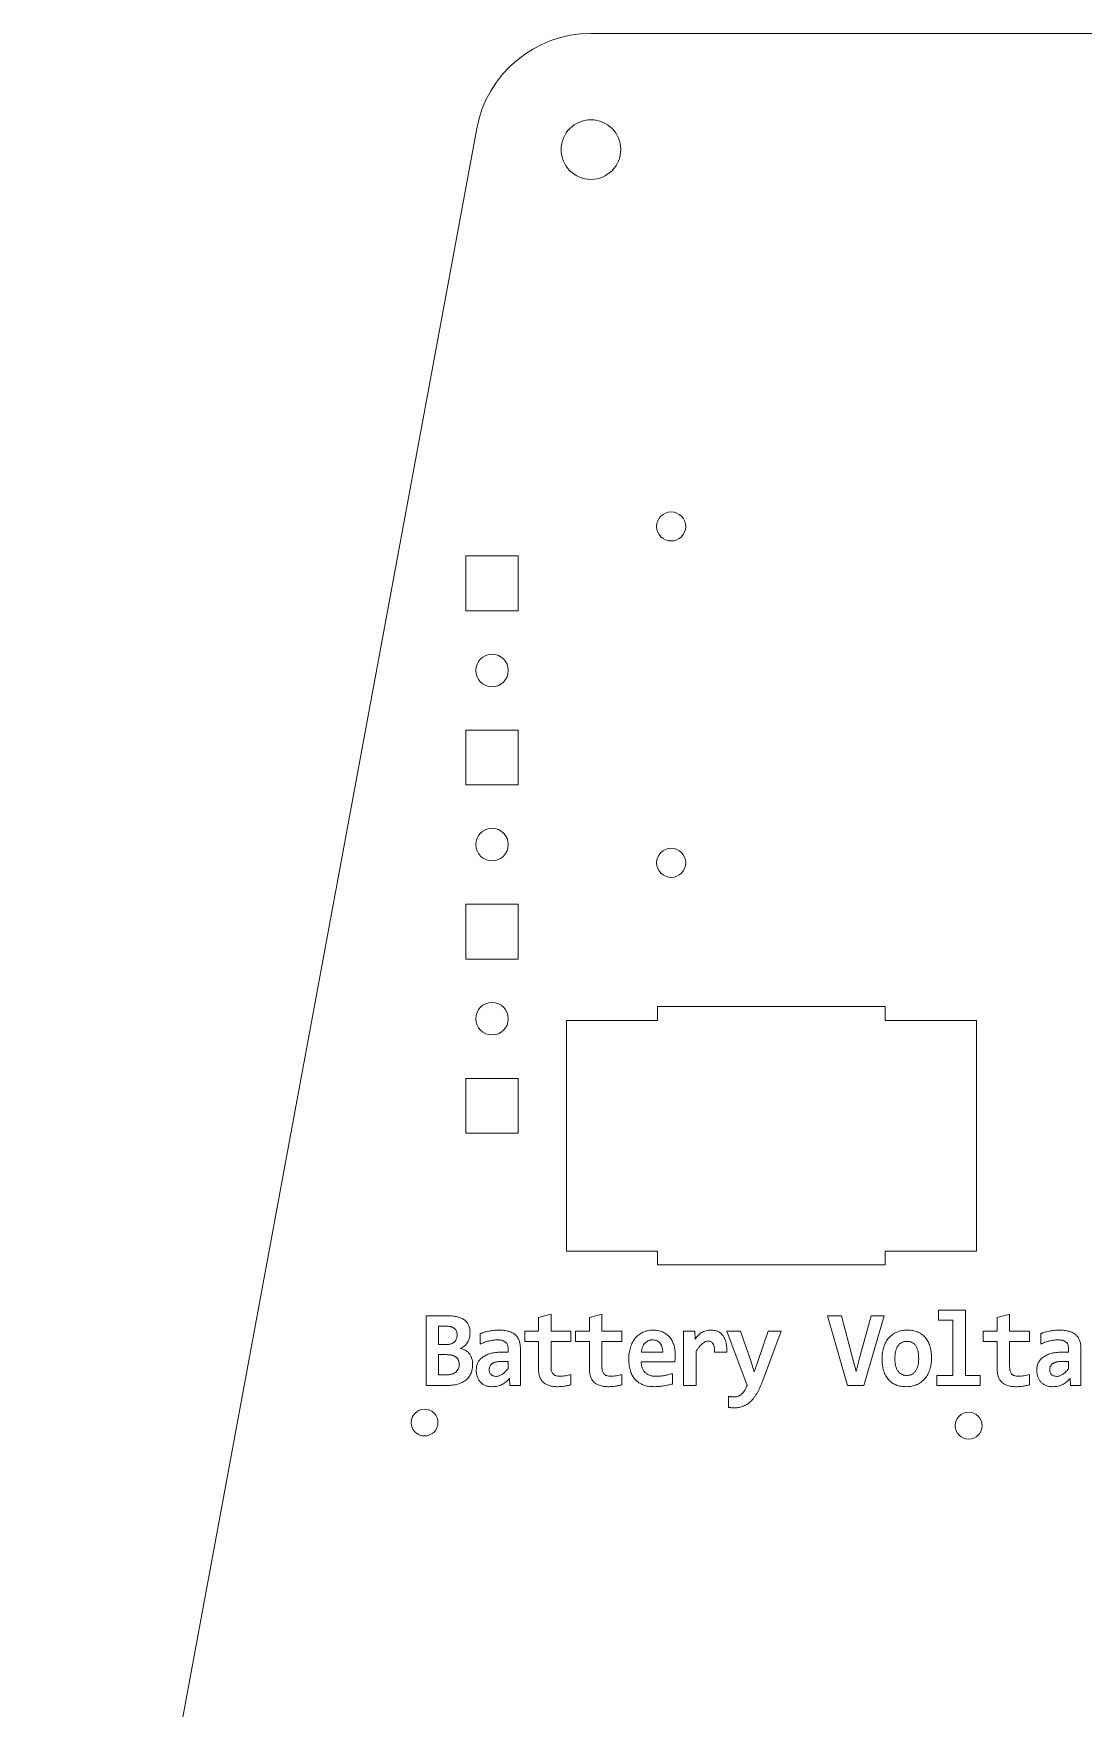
# Model space of a CAD drawing. Header units: millimetres. Extents: x -226 to 226, y -192 to 178.
# Drawn here: x -226.1 to -111.2, y -5.4 to 177.8 of the extents above; entities that cross this region are included whole.
import ezdxf

# ---------------------------------------------------------------- set-up
doc = ezdxf.new("R2010")
doc.units = ezdxf.units.MM

msp = doc.modelspace()

# ---------------------------------------------------------------- linework, layer by layer
at = {"color": 7, "linetype": 'Continuous', "lineweight": 15}
for p, q in [((165.1, 177.8), (-165.1, 177.8)), ((-177.59, 167.41), (-226.06, -94.74)), ((-178.77, 120.65), (-178.77, 114.65)), ((-173.07, 120.65), (-178.77, 120.65)), ((-173.07, 114.65), (-173.07, 120.65)), ((-178.77, 114.65), (-173.07, 114.65)), ((-178.77, 101.6), (-178.77, 95.6)), ((-173.07, 101.6), (-178.77, 101.6)), ((-173.07, 95.6), (-173.07, 101.6)), ((-178.77, 95.6), (-173.07, 95.6)), ((-178.77, 82.55), (-178.77, 76.55)), ((-173.07, 82.55), (-178.77, 82.55)), ((-173.07, 76.55), (-173.07, 82.55)), ((-178.77, 76.55), (-173.07, 76.55)), ((-167.79, 69.85), (-167.79, 44.62)), ((-157.81, 69.85), (-167.79, 69.85)), ((-157.81, 71.37), (-157.81, 69.85)), ((-132.92, 71.37), (-157.81, 71.37)), ((-132.92, 69.85), (-132.92, 71.37)), ((-122.95, 69.85), (-132.92, 69.85)), ((-122.95, 44.62), (-122.95, 69.85)), ((-178.77, 63.5), (-178.77, 57.5)), ((-173.07, 63.5), (-178.77, 63.5)), ((-173.07, 57.5), (-173.07, 63.5)), ((-178.77, 57.5), (-173.07, 57.5)), ((-167.79, 44.62), (-157.81, 44.62)), ((-157.81, 44.62), (-157.81, 43.1)), ((-132.92, 44.62), (-122.95, 44.62)), ((-132.92, 43.1), (-132.92, 44.62)), ((-157.81, 43.1), (-132.92, 43.1)), ((-183.11, 29.91), (-183.11, 37.53)), ((-183.11, 37.53), (-180.79, 37.53)), ((-170.85, 37.36), (-169.47, 37.73)), ((-170.85, 35.84), (-170.85, 37.36)), ((-169.47, 37.73), (-169.47, 35.84)), ((-165.27, 37.36), (-163.9, 37.73)), ((-165.27, 35.84), (-165.27, 37.36)), ((-163.9, 37.73), (-163.9, 35.84)), ((-137.04, 29.91), (-139.24, 37.53)), ((-139.24, 37.53), (-137.71, 37.53)), ((-137.71, 37.53), (-136.49, 32.95)), ((-135.69, 33.03), (-134.48, 37.53)), ((-133.04, 37.53), (-135.25, 29.91)), ((-134.48, 37.53), (-133.04, 37.53)), ((-127.11, 37.05), (-127.11, 38.15)), ((-127.11, 38.15), (-124.15, 38.15)), ((-125.52, 37.05), (-127.11, 37.05)), ((-125.52, 31.02), (-125.52, 37.05)), ((-124.15, 38.15), (-124.15, 31.02)), ((-120.7, 37.36), (-119.32, 37.73)), ((-120.7, 35.84), (-120.7, 37.36)), ((-119.32, 37.73), (-119.32, 35.84)), ((-180.94, 36.4), (-181.77, 36.4)), ((-181.77, 36.4), (-181.77, 34.38)), ((-177.21, 34.44), (-177.21, 35.58)), ((-172.35, 34.73), (-172.35, 35.84)), ((-172.35, 35.84), (-170.85, 35.84)), ((-169.47, 35.84), (-167.3, 35.84)), ((-167.3, 35.84), (-167.3, 34.73)), ((-166.78, 34.73), (-166.78, 35.84)), ((-166.78, 35.84), (-165.27, 35.84)), ((-163.9, 35.84), (-161.72, 35.84)), ((-161.72, 35.84), (-161.72, 34.73)), ((-154.97, 29.91), (-154.97, 35.84)), ((-154.97, 35.84), (-153.75, 35.84)), ((-153.75, 35.84), (-153.7, 34.98)), ((-148.04, 29.91), (-150.26, 35.84)), ((-150.26, 35.84), (-148.76, 35.84)), ((-148.76, 35.84), (-147.6, 32.48)), ((-146.91, 32.43), (-145.74, 35.84)), ((-144.3, 35.84), (-146.26, 30.56)), ((-145.74, 35.84), (-144.3, 35.84)), ((-122.2, 34.73), (-122.2, 35.84)), ((-122.2, 35.84), (-120.7, 35.84)), ((-119.32, 35.84), (-117.15, 35.84)), ((-117.15, 35.84), (-117.15, 34.73)), ((-115.92, 34.44), (-115.92, 35.58)), ((-181.77, 34.38), (-180.94, 34.38)), ((-181.77, 33.29), (-181.77, 31.09)), ((-180.92, 33.29), (-181.77, 33.29)), ((-174.9, 33.55), (-174.17, 33.55)), ((-174.17, 33.55), (-174.17, 33.9)), ((-172.82, 33.96), (-172.82, 29.91)), ((-170.85, 34.73), (-172.35, 34.73)), ((-170.85, 31.84), (-170.85, 34.73)), ((-167.3, 34.73), (-169.47, 34.73)), ((-169.47, 34.73), (-169.47, 31.94)), ((-165.27, 34.73), (-166.78, 34.73)), ((-165.27, 31.84), (-165.27, 34.73)), ((-161.72, 34.73), (-163.9, 34.73)), ((-163.9, 34.73), (-163.9, 31.94)), ((-159.58, 33.54), (-157.26, 33.54)), ((-153.59, 33.66), (-153.59, 29.91)), ((-150.24, 33.54), (-151.59, 33.54)), ((-136.1, 31.44), (-135.69, 33.03)), ((-120.7, 34.73), (-122.2, 34.73)), ((-120.7, 31.84), (-120.7, 34.73)), ((-117.15, 34.73), (-119.32, 34.73)), ((-119.32, 34.73), (-119.32, 31.94)), ((-113.6, 33.55), (-112.87, 33.55)), ((-112.87, 33.55), (-112.87, 33.9)), ((-111.53, 33.96), (-111.53, 29.91)), ((-174.17, 32.53), (-174.99, 32.53)), ((-174.17, 31.74), (-174.17, 32.53)), ((-155.92, 32.51), (-159.6, 32.51)), ((-156.19, 31.2), (-156.19, 30.07)), ((-147.6, 32.48), (-147.25, 31.4)), ((-147.25, 31.4), (-146.91, 32.43)), ((-136.49, 32.95), (-136.1, 31.44)), ((-112.87, 32.53), (-113.69, 32.53)), ((-112.87, 31.74), (-112.87, 32.53)), ((-180.91, 29.91), (-183.11, 29.91)), ((-181.77, 31.09), (-180.82, 31.09)), ((-173.97, 29.91), (-174.01, 30.69)), ((-172.82, 29.91), (-173.97, 29.91)), ((-167.3, 31.11), (-167.3, 29.97)), ((-161.72, 31.11), (-161.72, 29.97)), ((-153.59, 29.91), (-154.97, 29.91)), ((-135.25, 29.91), (-137.04, 29.91)), ((-127.3, 31.02), (-125.52, 31.02)), ((-127.3, 29.91), (-127.3, 31.02)), ((-122.54, 29.91), (-127.3, 29.91)), ((-124.15, 31.02), (-122.54, 31.02)), ((-122.54, 31.02), (-122.54, 29.91)), ((-117.15, 31.11), (-117.15, 29.97)), ((-112.68, 29.91), (-112.71, 30.69)), ((-111.53, 29.91), (-112.68, 29.91)), ((-150.08, 27.52), (-150.08, 28.73))]:
    msp.add_line(p, q, dxfattribs=at)
for centre, radius in [((-165.1, 165.1), 3.26), ((-156.33, 123.88), 1.59), ((-175.92, 108.12), 1.78), ((-175.92, 89.08), 1.78), ((-156.33, 87.08), 1.59), ((-175.92, 70.03), 1.78), ((-183.3, 25.86), 1.47), ((-123.8, 25.51), 1.48)]:
    msp.add_circle(centre, radius, dxfattribs=at)
msp.add_arc((-165.1, 165.1), 12.7, 90, 169.5243, dxfattribs=at)
for points, knots in [([(-180.79, 37.53), (-180.69, 37.53), (-180.49, 37.53), (-180.22, 37.51), (-179.96, 37.47), (-179.72, 37.42), (-179.49, 37.36), (-179.29, 37.28), (-179.11, 37.19), (-178.94, 37.08), (-178.8, 36.96), (-178.67, 36.83), (-178.57, 36.68), (-178.48, 36.51), (-178.41, 36.33), (-178.36, 36.13), (-178.34, 35.92), (-178.33, 35.78), (-178.33, 35.7)], [0, 0, 0, 0, 0.085031, 0.164823, 0.23968, 0.309858, 0.375709, 0.437203, 0.495775, 0.551428, 0.60509, 0.65789, 0.710404, 0.7639, 0.818795, 0.875853, 0.936175, 1, 1, 1, 1]), ([(-179.74, 35.45), (-179.74, 35.52), (-179.75, 35.65), (-179.8, 35.84), (-179.88, 36.01), (-179.99, 36.12), (-180.09, 36.2), (-180.18, 36.25), (-180.28, 36.3), (-180.39, 36.33), (-180.51, 36.36), (-180.65, 36.38), (-180.79, 36.4), (-180.89, 36.4), (-180.94, 36.4)], [0, 0, 0, 0, 0.118056, 0.22765, 0.332444, 0.438055, 0.493811, 0.55181, 0.614645, 0.680294, 0.750546, 0.827585, 0.910018, 1, 1, 1, 1]), ([(-180.94, 34.38), (-180.89, 34.38), (-180.79, 34.38), (-180.64, 34.4), (-180.51, 34.43), (-180.39, 34.46), (-180.28, 34.51), (-180.18, 34.56), (-180.09, 34.63), (-179.99, 34.72), (-179.88, 34.85), (-179.8, 35.04), (-179.75, 35.24), (-179.74, 35.38), (-179.74, 35.45)], [0, 0, 0, 0, 0.086641, 0.166158, 0.240183, 0.308971, 0.373486, 0.435387, 0.494145, 0.551446, 0.661989, 0.770658, 0.882978, 1, 1, 1, 1]), ([(-178.33, 35.7), (-178.33, 35.61), (-178.34, 35.42), (-178.39, 35.15), (-178.46, 34.89), (-178.58, 34.65), (-178.73, 34.43), (-178.88, 34.27), (-179.02, 34.16), (-179.13, 34.09), (-179.26, 34.02), (-179.34, 33.99), (-179.39, 33.97)], [0, 0, 0, 0, 0.130219, 0.259001, 0.384915, 0.507281, 0.627654, 0.748379, 0.809671, 0.871402, 0.935265, 1, 1, 1, 1]), ([(-177.21, 35.58), (-177.14, 35.6), (-177, 35.66), (-176.78, 35.73), (-176.54, 35.8), (-176.28, 35.86), (-176.02, 35.91), (-175.75, 35.94), (-175.47, 35.96), (-175.28, 35.96), (-175.19, 35.97)], [0, 0, 0, 0, 0.108261, 0.22246, 0.341838, 0.468487, 0.599031, 0.731029, 0.864015, 1, 1, 1, 1]), ([(-175.3, 34.89), (-175.38, 34.89), (-175.55, 34.89), (-175.79, 34.87), (-176.04, 34.83), (-176.36, 34.76), (-176.76, 34.64), (-177.06, 34.51), (-177.21, 34.44)], [0, 0, 0, 0, 0.124824, 0.249245, 0.373764, 0.498695, 0.748503, 1, 1, 1, 1]), ([(-174.17, 33.9), (-174.17, 33.98), (-174.18, 34.11), (-174.22, 34.31), (-174.3, 34.49), (-174.42, 34.63), (-174.58, 34.75), (-174.74, 34.82), (-174.89, 34.86), (-175.02, 34.88), (-175.15, 34.89), (-175.25, 34.89), (-175.3, 34.89)], [0, 0, 0, 0, 0.125366, 0.240382, 0.349584, 0.455511, 0.567155, 0.689968, 0.758401, 0.83159, 0.912919, 1, 1, 1, 1]), ([(-175.19, 35.97), (-175.09, 35.96), (-174.9, 35.96), (-174.62, 35.94), (-174.36, 35.9), (-174.13, 35.84), (-173.91, 35.77), (-173.72, 35.69), (-173.54, 35.59), (-173.39, 35.47), (-173.25, 35.34), (-173.13, 35.18), (-173.03, 35.02), (-172.96, 34.84), (-172.9, 34.64), (-172.85, 34.43), (-172.83, 34.2), (-172.82, 34.04), (-172.82, 33.96)], [0, 0, 0, 0, 0.084243, 0.162414, 0.2349, 0.302044, 0.36525, 0.424414, 0.481023, 0.535228, 0.588272, 0.641032, 0.695064, 0.749905, 0.807156, 0.867426, 0.931719, 1, 1, 1, 1]), ([(-160.97, 32.75), (-160.97, 32.87), (-160.96, 33.1), (-160.93, 33.44), (-160.87, 33.76), (-160.79, 34.07), (-160.68, 34.35), (-160.56, 34.62), (-160.42, 34.86), (-160.26, 35.08), (-160.08, 35.29), (-159.88, 35.46), (-159.66, 35.62), (-159.43, 35.74), (-159.17, 35.84), (-158.91, 35.91), (-158.63, 35.96), (-158.43, 35.96), (-158.34, 35.97)], [0, 0, 0, 0, 0.0755491, 0.1481014, 0.2177206, 0.2851446, 0.350127, 0.4128917, 0.4729426, 0.5318024, 0.5894653, 0.6461144, 0.7026945, 0.759824, 0.8176257, 0.8767062, 0.9370098, 1, 1, 1, 1]), ([(-158.36, 34.91), (-158.41, 34.9), (-158.49, 34.9), (-158.6, 34.88), (-158.72, 34.86), (-158.83, 34.82), (-158.93, 34.77), (-159.02, 34.7), (-159.11, 34.63), (-159.23, 34.52), (-159.35, 34.35), (-159.47, 34.11), (-159.54, 33.84), (-159.57, 33.64), (-159.58, 33.54)], [0, 0, 0, 0, 0.061179, 0.119531, 0.176361, 0.232503, 0.288316, 0.344123, 0.400872, 0.459703, 0.579922, 0.708261, 0.847154, 1, 1, 1, 1]), ([(-157.26, 33.54), (-157.26, 33.59), (-157.26, 33.7), (-157.27, 33.86), (-157.3, 34.01), (-157.34, 34.14), (-157.39, 34.27), (-157.44, 34.38), (-157.5, 34.48), (-157.58, 34.57), (-157.66, 34.65), (-157.74, 34.72), (-157.83, 34.78), (-157.96, 34.84), (-158.14, 34.89), (-158.29, 34.9), (-158.36, 34.91)], [0, 0, 0, 0, 0.0851, 0.164409, 0.239501, 0.309861, 0.376931, 0.440611, 0.501073, 0.559105, 0.615584, 0.669955, 0.724159, 0.778133, 0.886656, 1, 1, 1, 1]), ([(-158.34, 35.97), (-158.24, 35.96), (-158.05, 35.96), (-157.78, 35.92), (-157.52, 35.86), (-157.29, 35.78), (-157.07, 35.67), (-156.86, 35.54), (-156.68, 35.4), (-156.52, 35.23), (-156.37, 35.04), (-156.24, 34.84), (-156.14, 34.63), (-156.05, 34.39), (-155.98, 34.14), (-155.93, 33.88), (-155.9, 33.61), (-155.89, 33.43), (-155.89, 33.33)], [0, 0, 0, 0, 0.07109, 0.138458, 0.202827, 0.264709, 0.324817, 0.38311, 0.440897, 0.498041, 0.555564, 0.613497, 0.673412, 0.734789, 0.79806, 0.863038, 0.930202, 1, 1, 1, 1]), ([(-153.7, 34.98), (-153.65, 35.05), (-153.56, 35.19), (-153.39, 35.38), (-153.21, 35.56), (-153.01, 35.7), (-152.78, 35.82), (-152.53, 35.9), (-152.26, 35.96), (-152.07, 35.96), (-151.97, 35.97)], [0, 0, 0, 0, 0.123934, 0.244377, 0.363385, 0.481642, 0.602207, 0.726042, 0.857968, 1, 1, 1, 1]), ([(-151.97, 35.97), (-151.9, 35.96), (-151.76, 35.96), (-151.57, 35.93), (-151.39, 35.88), (-151.21, 35.81), (-151.06, 35.73), (-150.91, 35.62), (-150.78, 35.5), (-150.66, 35.35), (-150.55, 35.19), (-150.46, 35.01), (-150.39, 34.81), (-150.33, 34.59), (-150.28, 34.35), (-150.25, 34.1), (-150.24, 33.82), (-150.24, 33.63), (-150.24, 33.54)], [0, 0, 0, 0, 0.06063, 0.1182, 0.17412, 0.227791, 0.280625, 0.33345, 0.386373, 0.440971, 0.497288, 0.556455, 0.619585, 0.686618, 0.757671, 0.833476, 0.914005, 1, 1, 1, 1]), ([(-133.27, 32.84), (-133.27, 32.96), (-133.26, 33.18), (-133.23, 33.51), (-133.17, 33.83), (-133.09, 34.12), (-132.98, 34.4), (-132.86, 34.66), (-132.71, 34.9), (-132.54, 35.11), (-132.35, 35.3), (-132.15, 35.48), (-131.92, 35.62), (-131.67, 35.75), (-131.41, 35.85), (-131.12, 35.92), (-130.82, 35.96), (-130.62, 35.96), (-130.51, 35.97)], [0, 0, 0, 0, 0.073521, 0.143709, 0.211368, 0.276972, 0.340224, 0.40118, 0.4601, 0.517938, 0.575091, 0.632243, 0.689415, 0.747906, 0.807889, 0.869637, 0.933439, 1, 1, 1, 1]), ([(-130.51, 35.97), (-130.41, 35.96), (-130.21, 35.96), (-129.92, 35.92), (-129.65, 35.86), (-129.4, 35.78), (-129.16, 35.67), (-128.94, 35.53), (-128.74, 35.38), (-128.56, 35.19), (-128.4, 34.99), (-128.26, 34.76), (-128.14, 34.51), (-128.04, 34.24), (-127.96, 33.94), (-127.91, 33.62), (-127.87, 33.28), (-127.87, 33.05), (-127.86, 32.92)], [0, 0, 0, 0, 0.066687, 0.130052, 0.190325, 0.248659, 0.305427, 0.360698, 0.415906, 0.471543, 0.528105, 0.586287, 0.646401, 0.709764, 0.776429, 0.846739, 0.920909, 1, 1, 1, 1]), ([(-115.92, 35.58), (-115.85, 35.6), (-115.71, 35.66), (-115.48, 35.73), (-115.24, 35.8), (-114.99, 35.86), (-114.72, 35.91), (-114.45, 35.94), (-114.18, 35.96), (-113.99, 35.96), (-113.9, 35.97)], [0, 0, 0, 0, 0.108261, 0.22246, 0.341838, 0.468487, 0.599031, 0.731029, 0.864015, 1, 1, 1, 1]), ([(-114.01, 34.89), (-114.09, 34.89), (-114.25, 34.89), (-114.5, 34.87), (-114.74, 34.83), (-115.07, 34.76), (-115.46, 34.64), (-115.77, 34.51), (-115.92, 34.44)], [0, 0, 0, 0, 0.124824, 0.249245, 0.373764, 0.498695, 0.748503, 1, 1, 1, 1]), ([(-112.87, 33.9), (-112.88, 33.98), (-112.88, 34.11), (-112.93, 34.31), (-113, 34.49), (-113.12, 34.63), (-113.29, 34.75), (-113.45, 34.82), (-113.59, 34.86), (-113.72, 34.88), (-113.86, 34.89), (-113.96, 34.89), (-114.01, 34.89)], [0, 0, 0, 0, 0.125366, 0.240382, 0.349584, 0.455511, 0.567155, 0.689968, 0.758401, 0.83159, 0.912919, 1, 1, 1, 1]), ([(-113.9, 35.97), (-113.8, 35.96), (-113.6, 35.96), (-113.32, 35.94), (-113.07, 35.9), (-112.83, 35.84), (-112.62, 35.77), (-112.42, 35.69), (-112.25, 35.59), (-112.09, 35.47), (-111.96, 35.34), (-111.84, 35.18), (-111.74, 35.02), (-111.66, 34.84), (-111.6, 34.64), (-111.56, 34.43), (-111.53, 34.2), (-111.53, 34.04), (-111.53, 33.96)], [0, 0, 0, 0, 0.084243, 0.162414, 0.2349, 0.302044, 0.36525, 0.424414, 0.481023, 0.535228, 0.588272, 0.641032, 0.695064, 0.749905, 0.807156, 0.867426, 0.931719, 1, 1, 1, 1]), ([(-179.5, 32.23), (-179.5, 32.27), (-179.5, 32.35), (-179.52, 32.46), (-179.55, 32.57), (-179.59, 32.67), (-179.64, 32.77), (-179.7, 32.85), (-179.77, 32.94), (-179.85, 33.01), (-179.95, 33.07), (-180.05, 33.13), (-180.17, 33.18), (-180.3, 33.22), (-180.44, 33.25), (-180.59, 33.27), (-180.75, 33.28), (-180.86, 33.28), (-180.92, 33.29)], [0, 0, 0, 0, 0.060272, 0.117695, 0.172777, 0.226139, 0.278465, 0.330967, 0.38462, 0.439486, 0.496288, 0.555193, 0.618454, 0.685115, 0.75547, 0.831992, 0.913078, 1, 1, 1, 1]), ([(-179.39, 33.97), (-179.3, 33.95), (-179.12, 33.91), (-178.91, 33.81), (-178.75, 33.72), (-178.64, 33.63), (-178.54, 33.54), (-178.44, 33.43), (-178.35, 33.32), (-178.27, 33.2), (-178.21, 33.06), (-178.15, 32.92), (-178.1, 32.76), (-178.07, 32.6), (-178.05, 32.43), (-178.04, 32.31), (-178.04, 32.25)], [0, 0, 0, 0, 0.11472, 0.230593, 0.289191, 0.347663, 0.406221, 0.465803, 0.52631, 0.587289, 0.65055, 0.715617, 0.783299, 0.852157, 0.9245, 1, 1, 1, 1]), ([(-177.65, 31.61), (-177.65, 31.68), (-177.64, 31.82), (-177.61, 32.02), (-177.56, 32.21), (-177.48, 32.39), (-177.39, 32.56), (-177.27, 32.72), (-177.13, 32.87), (-176.97, 33), (-176.78, 33.12), (-176.58, 33.23), (-176.35, 33.33), (-176.1, 33.41), (-175.83, 33.47), (-175.54, 33.52), (-175.23, 33.54), (-175.01, 33.55), (-174.9, 33.55)], [0, 0, 0, 0, 0.054445, 0.107632, 0.159853, 0.211527, 0.263276, 0.31592, 0.36924, 0.424703, 0.482747, 0.543869, 0.608192, 0.676831, 0.750091, 0.827841, 0.911325, 1, 1, 1, 1]), ([(-155.89, 33.33), (-155.89, 33.28), (-155.89, 33.15), (-155.9, 32.95), (-155.91, 32.73), (-155.92, 32.58), (-155.92, 32.51)], [0, 0, 0, 0, 0.204882, 0.464803, 0.741774, 1, 1, 1, 1]), ([(-152.28, 34.78), (-152.33, 34.77), (-152.43, 34.77), (-152.59, 34.71), (-152.74, 34.63), (-152.9, 34.51), (-153.07, 34.36), (-153.24, 34.17), (-153.41, 33.93), (-153.53, 33.76), (-153.59, 33.66)], [0, 0, 0, 0, 0.084672, 0.17437, 0.271805, 0.38063, 0.504624, 0.647968, 0.813123, 1, 1, 1, 1]), ([(-151.59, 33.54), (-151.59, 33.59), (-151.59, 33.69), (-151.59, 33.84), (-151.6, 33.97), (-151.62, 34.13), (-151.67, 34.31), (-151.75, 34.48), (-151.85, 34.62), (-151.97, 34.71), (-152.12, 34.77), (-152.23, 34.77), (-152.28, 34.78)], [0, 0, 0, 0, 0.098955, 0.191476, 0.275705, 0.352821, 0.489249, 0.607635, 0.71046, 0.805113, 0.899399, 1, 1, 1, 1]), ([(-130.56, 34.74), (-130.61, 34.73), (-130.72, 34.73), (-130.88, 34.7), (-131.03, 34.66), (-131.16, 34.59), (-131.28, 34.51), (-131.39, 34.42), (-131.48, 34.31), (-131.57, 34.19), (-131.64, 34.06), (-131.71, 33.92), (-131.76, 33.76), (-131.82, 33.54), (-131.86, 33.24), (-131.87, 33), (-131.87, 32.88)], [0, 0, 0, 0, 0.066047, 0.128237, 0.186984, 0.243878, 0.299135, 0.354475, 0.410211, 0.468111, 0.526885, 0.587435, 0.650651, 0.71677, 0.854427, 1, 1, 1, 1]), ([(-129.26, 32.89), (-129.27, 32.96), (-129.27, 33.11), (-129.28, 33.32), (-129.31, 33.51), (-129.34, 33.69), (-129.39, 33.86), (-129.45, 34.01), (-129.51, 34.15), (-129.59, 34.27), (-129.68, 34.38), (-129.77, 34.48), (-129.88, 34.56), (-130, 34.62), (-130.12, 34.67), (-130.26, 34.71), (-130.41, 34.73), (-130.51, 34.74), (-130.56, 34.74)], [0, 0, 0, 0, 0.087026, 0.168859, 0.245739, 0.317828, 0.385086, 0.447842, 0.507574, 0.564267, 0.618513, 0.67098, 0.722508, 0.774457, 0.827434, 0.881913, 0.939241, 1, 1, 1, 1]), ([(-116.35, 31.61), (-116.35, 31.68), (-116.35, 31.82), (-116.32, 32.02), (-116.26, 32.21), (-116.19, 32.39), (-116.09, 32.56), (-115.98, 32.72), (-115.83, 32.87), (-115.67, 33), (-115.49, 33.12), (-115.28, 33.23), (-115.06, 33.33), (-114.81, 33.41), (-114.54, 33.47), (-114.25, 33.52), (-113.93, 33.54), (-113.72, 33.55), (-113.6, 33.55)], [0, 0, 0, 0, 0.0544446, 0.1076322, 0.1598531, 0.2115274, 0.2632765, 0.3159195, 0.3692404, 0.4247032, 0.4827468, 0.5438689, 0.6081917, 0.6768312, 0.7500909, 0.8278414, 0.9113247, 1, 1, 1, 1]), ([(-178.04, 32.25), (-178.04, 32.16), (-178.05, 31.98), (-178.08, 31.71), (-178.14, 31.46), (-178.22, 31.23), (-178.33, 31.02), (-178.46, 30.83), (-178.61, 30.65), (-178.78, 30.5), (-178.98, 30.36), (-179.19, 30.24), (-179.43, 30.14), (-179.69, 30.06), (-179.96, 29.99), (-180.26, 29.95), (-180.58, 29.92), (-180.8, 29.92), (-180.91, 29.91)], [0, 0, 0, 0, 0.066784, 0.129946, 0.19002, 0.247376, 0.302661, 0.357269, 0.411836, 0.466907, 0.523346, 0.581433, 0.642492, 0.706056, 0.773279, 0.844548, 0.919743, 1, 1, 1, 1]), ([(-180.82, 31.09), (-180.77, 31.09), (-180.66, 31.09), (-180.52, 31.11), (-180.38, 31.13), (-180.25, 31.17), (-180.13, 31.22), (-180.02, 31.28), (-179.93, 31.34), (-179.81, 31.44), (-179.69, 31.58), (-179.58, 31.78), (-179.51, 32), (-179.51, 32.15), (-179.5, 32.23)], [0, 0, 0, 0, 0.080143, 0.156351, 0.227299, 0.295252, 0.359982, 0.421804, 0.48162, 0.539097, 0.652709, 0.765739, 0.88158, 1, 1, 1, 1]), ([(-175.9, 29.78), (-175.97, 29.78), (-176.11, 29.78), (-176.3, 29.81), (-176.49, 29.85), (-176.66, 29.91), (-176.81, 29.99), (-176.96, 30.07), (-177.09, 30.17), (-177.2, 30.29), (-177.31, 30.41), (-177.4, 30.55), (-177.47, 30.7), (-177.54, 30.87), (-177.59, 31.04), (-177.62, 31.22), (-177.64, 31.41), (-177.65, 31.54), (-177.65, 31.61)], [0, 0, 0, 0, 0.0729942, 0.1417017, 0.2066219, 0.2691448, 0.3292652, 0.3876692, 0.4448155, 0.501515, 0.5584703, 0.615981, 0.6747446, 0.7356337, 0.7988068, 0.8633482, 0.9306426, 1, 1, 1, 1]), ([(-174.99, 32.53), (-175.04, 32.53), (-175.15, 32.53), (-175.3, 32.52), (-175.44, 32.49), (-175.56, 32.46), (-175.68, 32.43), (-175.78, 32.38), (-175.87, 32.33), (-175.97, 32.25), (-176.08, 32.14), (-176.17, 31.99), (-176.23, 31.82), (-176.23, 31.7), (-176.24, 31.65)], [0, 0, 0, 0, 0.095066, 0.183361, 0.264427, 0.338657, 0.407293, 0.471781, 0.532208, 0.58942, 0.695517, 0.796893, 0.897491, 1, 1, 1, 1]), ([(-176.24, 31.65), (-176.24, 31.59), (-176.23, 31.48), (-176.19, 31.33), (-176.12, 31.2), (-176.02, 31.09), (-175.9, 31.01), (-175.76, 30.95), (-175.59, 30.91), (-175.48, 30.91), (-175.42, 30.91)], [0, 0, 0, 0, 0.135407, 0.258365, 0.373559, 0.487594, 0.604479, 0.725455, 0.856455, 1, 1, 1, 1]), ([(-175.42, 30.91), (-175.37, 30.91), (-175.27, 30.92), (-175.13, 30.96), (-174.98, 31.03), (-174.83, 31.12), (-174.67, 31.24), (-174.51, 31.39), (-174.34, 31.55), (-174.23, 31.68), (-174.17, 31.74)], [0, 0, 0, 0, 0.092299, 0.189866, 0.294634, 0.40994, 0.536987, 0.67831, 0.831996, 1, 1, 1, 1]), ([(-168.73, 29.78), (-168.82, 29.78), (-168.99, 29.78), (-169.23, 29.81), (-169.46, 29.84), (-169.67, 29.9), (-169.87, 29.97), (-170.04, 30.05), (-170.2, 30.15), (-170.34, 30.27), (-170.46, 30.41), (-170.57, 30.56), (-170.66, 30.73), (-170.73, 30.92), (-170.78, 31.12), (-170.82, 31.34), (-170.84, 31.59), (-170.85, 31.75), (-170.85, 31.84)], [0, 0, 0, 0, 0.077919, 0.15009, 0.217776, 0.280954, 0.340632, 0.397181, 0.451763, 0.505255, 0.558231, 0.612103, 0.667533, 0.72549, 0.787199, 0.853476, 0.924088, 1, 1, 1, 1]), ([(-169.47, 31.94), (-169.47, 31.86), (-169.46, 31.71), (-169.42, 31.5), (-169.36, 31.32), (-169.26, 31.17), (-169.12, 31.05), (-168.95, 30.98), (-168.74, 30.92), (-168.59, 30.92), (-168.51, 30.92)], [0, 0, 0, 0, 0.14738, 0.277856, 0.394285, 0.501922, 0.608439, 0.721937, 0.85149, 1, 1, 1, 1]), ([(-163.16, 29.78), (-163.24, 29.78), (-163.41, 29.78), (-163.66, 29.81), (-163.89, 29.84), (-164.1, 29.9), (-164.29, 29.97), (-164.47, 30.05), (-164.63, 30.15), (-164.77, 30.27), (-164.89, 30.41), (-165, 30.56), (-165.08, 30.73), (-165.16, 30.92), (-165.21, 31.12), (-165.25, 31.34), (-165.27, 31.59), (-165.27, 31.75), (-165.27, 31.84)], [0, 0, 0, 0, 0.077919, 0.15009, 0.217776, 0.280954, 0.340632, 0.397181, 0.451763, 0.505255, 0.558231, 0.612103, 0.667533, 0.72549, 0.787199, 0.853476, 0.924088, 1, 1, 1, 1]), ([(-163.9, 31.94), (-163.9, 31.86), (-163.89, 31.71), (-163.85, 31.5), (-163.78, 31.32), (-163.68, 31.17), (-163.55, 31.05), (-163.38, 30.98), (-163.17, 30.92), (-163.02, 30.92), (-162.94, 30.92)], [0, 0, 0, 0, 0.14738, 0.277856, 0.394285, 0.501922, 0.608439, 0.721937, 0.85149, 1, 1, 1, 1]), ([(-158.24, 29.78), (-158.34, 29.78), (-158.54, 29.79), (-158.84, 29.82), (-159.12, 29.88), (-159.38, 29.97), (-159.63, 30.08), (-159.85, 30.21), (-160.06, 30.36), (-160.25, 30.54), (-160.41, 30.74), (-160.56, 30.96), (-160.69, 31.21), (-160.79, 31.47), (-160.87, 31.76), (-160.93, 32.07), (-160.96, 32.41), (-160.97, 32.64), (-160.97, 32.75)], [0, 0, 0, 0, 0.067775, 0.132596, 0.194507, 0.254237, 0.312342, 0.368999, 0.424608, 0.4805, 0.536863, 0.594781, 0.654186, 0.71637, 0.781643, 0.850195, 0.922825, 1, 1, 1, 1]), ([(-159.6, 32.51), (-159.6, 32.45), (-159.6, 32.33), (-159.58, 32.15), (-159.54, 31.98), (-159.49, 31.83), (-159.43, 31.68), (-159.36, 31.55), (-159.27, 31.43), (-159.17, 31.33), (-159.07, 31.23), (-158.94, 31.15), (-158.82, 31.08), (-158.68, 31.02), (-158.53, 30.97), (-158.37, 30.94), (-158.2, 30.92), (-158.09, 30.92), (-158.03, 30.92)], [0, 0, 0, 0, 0.074956, 0.144893, 0.212477, 0.276011, 0.337619, 0.39649, 0.454119, 0.511011, 0.56796, 0.624811, 0.68242, 0.74224, 0.803421, 0.866725, 0.931849, 1, 1, 1, 1]), ([(-158.03, 30.92), (-157.89, 30.92), (-157.6, 30.93), (-157.15, 30.98), (-156.68, 31.07), (-156.36, 31.16), (-156.19, 31.2)], [0, 0, 0, 0, 0.2258331, 0.4685828, 0.7272307, 1, 1, 1, 1]), ([(-130.62, 29.78), (-130.72, 29.78), (-130.92, 29.79), (-131.21, 29.82), (-131.48, 29.88), (-131.74, 29.97), (-131.97, 30.07), (-132.19, 30.21), (-132.39, 30.36), (-132.57, 30.55), (-132.74, 30.75), (-132.87, 30.98), (-133, 31.23), (-133.1, 31.51), (-133.18, 31.81), (-133.23, 32.13), (-133.26, 32.48), (-133.27, 32.72), (-133.27, 32.84)], [0, 0, 0, 0, 0.065656, 0.128381, 0.188234, 0.246321, 0.302849, 0.35769, 0.412729, 0.467865, 0.523893, 0.58195, 0.64231, 0.705757, 0.772863, 0.844048, 0.919734, 1, 1, 1, 1]), ([(-131.87, 32.88), (-131.87, 32.8), (-131.87, 32.66), (-131.85, 32.45), (-131.83, 32.25), (-131.79, 32.07), (-131.74, 31.9), (-131.68, 31.75), (-131.61, 31.6), (-131.52, 31.48), (-131.43, 31.37), (-131.33, 31.27), (-131.22, 31.19), (-131.1, 31.13), (-130.98, 31.07), (-130.85, 31.04), (-130.71, 31.02), (-130.61, 31.01), (-130.56, 31.01)], [0, 0, 0, 0, 0.0870967, 0.1690858, 0.2455277, 0.3180391, 0.3858508, 0.4492837, 0.5100914, 0.568051, 0.6237086, 0.6772462, 0.7294946, 0.7816699, 0.833914, 0.8867261, 0.9423353, 1, 1, 1, 1]), ([(-127.86, 32.92), (-127.87, 32.81), (-127.87, 32.59), (-127.91, 32.26), (-127.96, 31.94), (-128.05, 31.65), (-128.15, 31.37), (-128.28, 31.11), (-128.42, 30.87), (-128.59, 30.65), (-128.77, 30.45), (-128.98, 30.28), (-129.21, 30.13), (-129.46, 30), (-129.72, 29.9), (-130.01, 29.83), (-130.31, 29.79), (-130.52, 29.78), (-130.62, 29.78)], [0, 0, 0, 0, 0.072519, 0.142449, 0.20986, 0.275223, 0.338456, 0.399358, 0.458492, 0.516473, 0.573687, 0.630348, 0.687707, 0.746475, 0.806367, 0.868243, 0.932587, 1, 1, 1, 1]), ([(-130.56, 31.01), (-130.5, 31.01), (-130.4, 31.02), (-130.25, 31.05), (-130.1, 31.09), (-129.97, 31.15), (-129.86, 31.23), (-129.75, 31.32), (-129.65, 31.43), (-129.57, 31.55), (-129.5, 31.68), (-129.43, 31.83), (-129.38, 31.98), (-129.32, 32.21), (-129.27, 32.51), (-129.27, 32.76), (-129.26, 32.89)], [0, 0, 0, 0, 0.063392, 0.122964, 0.180051, 0.236076, 0.291922, 0.346341, 0.402155, 0.45876, 0.517827, 0.579024, 0.642912, 0.709718, 0.850987, 1, 1, 1, 1]), ([(-118.58, 29.78), (-118.67, 29.78), (-118.84, 29.78), (-119.08, 29.81), (-119.31, 29.84), (-119.52, 29.9), (-119.72, 29.97), (-119.89, 30.05), (-120.05, 30.15), (-120.19, 30.27), (-120.31, 30.41), (-120.42, 30.56), (-120.51, 30.73), (-120.58, 30.92), (-120.63, 31.12), (-120.67, 31.34), (-120.69, 31.59), (-120.7, 31.75), (-120.7, 31.84)], [0, 0, 0, 0, 0.077919, 0.15009, 0.217776, 0.280954, 0.340632, 0.397181, 0.451763, 0.505255, 0.558231, 0.612103, 0.667533, 0.72549, 0.787199, 0.853476, 0.924088, 1, 1, 1, 1]), ([(-119.32, 31.94), (-119.32, 31.86), (-119.31, 31.71), (-119.27, 31.5), (-119.21, 31.32), (-119.11, 31.17), (-118.97, 31.05), (-118.8, 30.98), (-118.59, 30.92), (-118.44, 30.92), (-118.36, 30.92)], [0, 0, 0, 0, 0.14738, 0.277856, 0.394285, 0.501922, 0.608439, 0.721937, 0.85149, 1, 1, 1, 1]), ([(-114.61, 29.78), (-114.68, 29.78), (-114.81, 29.78), (-115.01, 29.81), (-115.19, 29.85), (-115.36, 29.91), (-115.52, 29.99), (-115.66, 30.07), (-115.79, 30.17), (-115.91, 30.29), (-116.01, 30.41), (-116.1, 30.55), (-116.18, 30.7), (-116.24, 30.87), (-116.29, 31.04), (-116.33, 31.22), (-116.35, 31.41), (-116.35, 31.54), (-116.35, 31.61)], [0, 0, 0, 0, 0.072994, 0.141702, 0.206622, 0.269145, 0.329265, 0.387669, 0.444815, 0.501515, 0.55847, 0.615981, 0.674745, 0.735634, 0.798807, 0.863348, 0.930643, 1, 1, 1, 1]), ([(-113.69, 32.53), (-113.75, 32.53), (-113.85, 32.53), (-114, 32.52), (-114.14, 32.49), (-114.27, 32.46), (-114.38, 32.43), (-114.48, 32.38), (-114.58, 32.33), (-114.68, 32.25), (-114.79, 32.14), (-114.88, 31.99), (-114.93, 31.82), (-114.94, 31.7), (-114.94, 31.65)], [0, 0, 0, 0, 0.095066, 0.183361, 0.264427, 0.338657, 0.407293, 0.471781, 0.532208, 0.58942, 0.695517, 0.796893, 0.897491, 1, 1, 1, 1]), ([(-114.94, 31.65), (-114.94, 31.59), (-114.94, 31.48), (-114.89, 31.33), (-114.83, 31.2), (-114.73, 31.09), (-114.6, 31.01), (-114.46, 30.95), (-114.3, 30.91), (-114.18, 30.91), (-114.12, 30.91)], [0, 0, 0, 0, 0.135407, 0.2583649, 0.3735586, 0.487594, 0.6044792, 0.7254546, 0.8564551, 1, 1, 1, 1]), ([(-114.12, 30.91), (-114.08, 30.91), (-113.98, 30.92), (-113.83, 30.96), (-113.68, 31.03), (-113.53, 31.12), (-113.38, 31.24), (-113.21, 31.39), (-113.04, 31.55), (-112.93, 31.68), (-112.87, 31.74)], [0, 0, 0, 0, 0.0922987, 0.1898655, 0.2946337, 0.4099404, 0.5369867, 0.6783101, 0.8319961, 1, 1, 1, 1]), ([(-174.01, 30.69), (-174.07, 30.63), (-174.18, 30.5), (-174.37, 30.32), (-174.58, 30.17), (-174.8, 30.03), (-175.04, 29.92), (-175.31, 29.84), (-175.6, 29.79), (-175.8, 29.78), (-175.9, 29.78)], [0, 0, 0, 0, 0.120313, 0.239001, 0.356319, 0.475038, 0.596329, 0.722779, 0.855926, 1, 1, 1, 1]), ([(-167.3, 29.97), (-167.42, 29.95), (-167.66, 29.89), (-168.02, 29.83), (-168.38, 29.79), (-168.61, 29.78), (-168.73, 29.78)], [0, 0, 0, 0, 0.257612, 0.515301, 0.764807, 1, 1, 1, 1]), ([(-168.51, 30.92), (-168.4, 30.92), (-168.19, 30.93), (-167.87, 30.97), (-167.58, 31.03), (-167.39, 31.09), (-167.3, 31.11)], [0, 0, 0, 0, 0.264575, 0.522899, 0.7717, 1, 1, 1, 1]), ([(-161.72, 29.97), (-161.84, 29.95), (-162.09, 29.89), (-162.45, 29.83), (-162.81, 29.79), (-163.04, 29.78), (-163.16, 29.78)], [0, 0, 0, 0, 0.257612, 0.515301, 0.764807, 1, 1, 1, 1]), ([(-162.94, 30.92), (-162.83, 30.92), (-162.61, 30.93), (-162.3, 30.97), (-162, 31.03), (-161.81, 31.09), (-161.72, 31.11)], [0, 0, 0, 0, 0.264575, 0.522899, 0.7717, 1, 1, 1, 1]), ([(-156.19, 30.07), (-156.27, 30.05), (-156.42, 30.01), (-156.67, 29.95), (-156.92, 29.91), (-157.18, 29.86), (-157.45, 29.83), (-157.71, 29.8), (-157.98, 29.78), (-158.15, 29.78), (-158.24, 29.78)], [0, 0, 0, 0, 0.112325, 0.233956, 0.359627, 0.487464, 0.61703, 0.746955, 0.87566, 1, 1, 1, 1]), ([(-146.26, 30.56), (-146.3, 30.44), (-146.4, 30.19), (-146.55, 29.85), (-146.7, 29.52), (-146.86, 29.22), (-147.02, 28.94), (-147.19, 28.68), (-147.37, 28.45), (-147.56, 28.24), (-147.75, 28.06), (-147.96, 27.9), (-148.18, 27.77), (-148.41, 27.66), (-148.65, 27.57), (-148.9, 27.51), (-149.17, 27.47), (-149.36, 27.47), (-149.45, 27.47)], [0, 0, 0, 0, 0.083904, 0.163548, 0.23906, 0.310358, 0.377746, 0.441307, 0.502398, 0.560486, 0.616243, 0.670393, 0.723958, 0.776501, 0.829775, 0.88413, 0.941027, 1, 1, 1, 1]), ([(-149.38, 28.66), (-149.31, 28.67), (-149.16, 28.67), (-148.95, 28.75), (-148.76, 28.86), (-148.58, 29.01), (-148.42, 29.2), (-148.28, 29.41), (-148.15, 29.65), (-148.08, 29.83), (-148.04, 29.91)], [0, 0, 0, 0, 0.114662, 0.226438, 0.340105, 0.456755, 0.581365, 0.71322, 0.853567, 1, 1, 1, 1]), ([(-117.15, 29.97), (-117.27, 29.95), (-117.51, 29.89), (-117.87, 29.83), (-118.23, 29.79), (-118.46, 29.78), (-118.58, 29.78)], [0, 0, 0, 0, 0.257612, 0.515301, 0.764807, 1, 1, 1, 1]), ([(-118.36, 30.92), (-118.25, 30.92), (-118.04, 30.93), (-117.72, 30.97), (-117.43, 31.03), (-117.24, 31.09), (-117.15, 31.11)], [0, 0, 0, 0, 0.264575, 0.522899, 0.7717, 1, 1, 1, 1]), ([(-112.71, 30.69), (-112.77, 30.63), (-112.89, 30.5), (-113.08, 30.32), (-113.28, 30.17), (-113.51, 30.03), (-113.75, 29.92), (-114.01, 29.84), (-114.3, 29.79), (-114.5, 29.78), (-114.61, 29.78)], [0, 0, 0, 0, 0.120313, 0.239001, 0.356319, 0.475038, 0.596329, 0.722779, 0.855926, 1, 1, 1, 1]), ([(-150.08, 28.73), (-150.06, 28.73), (-150.01, 28.72), (-149.93, 28.7), (-149.84, 28.69), (-149.75, 28.68), (-149.66, 28.67), (-149.56, 28.67), (-149.47, 28.66), (-149.41, 28.66), (-149.38, 28.66)], [0, 0, 0, 0, 0.1044387, 0.219407, 0.3432432, 0.4740721, 0.6095326, 0.7447931, 0.8773353, 1, 1, 1, 1]), ([(-149.45, 27.47), (-149.5, 27.47), (-149.6, 27.47), (-149.75, 27.48), (-149.92, 27.5), (-150.03, 27.51), (-150.08, 27.52)], [0, 0, 0, 0, 0.225066, 0.472289, 0.731243, 1, 1, 1, 1])]:
    msp.add_open_spline(points, degree=3, knots=knots, dxfattribs=at)

doc.saveas('drawing.dxf')
